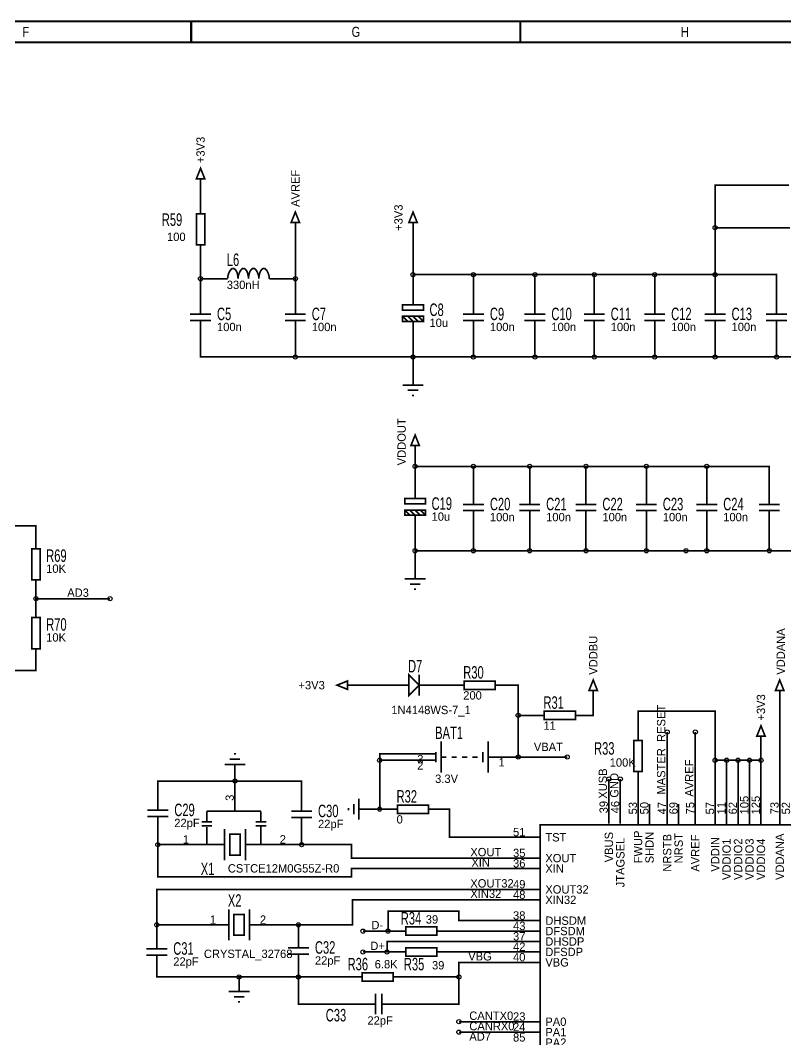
# Model space of a CAD drawing. Header units: inches. Extents: x -16 to 17.4, y -10.5 to 10.5.
# Drawn here: x 1.51 to 8.86, y 0.7 to 10.48 of the extents above; entities that cross this region are included whole.
import ezdxf

# ---------------------------------------------------------------- set-up
doc = ezdxf.new("R2010")
doc.units = ezdxf.units.IN
doc.layers.get('0').update_dxf_attribs({"linetype": 'CONTINUOUS'})

msp = doc.modelspace()

# ---------------------------------------------------------------- linework, layer by layer
for points, const_width in [([(-16.01, -10.53), (15.99, -10.53), (15.99, 10.47), (-16.01, 10.47), (-16.01, -10.53)], 0.02), ([(3.15, 10.27), (3.15, 10.47)], 0.02), ([(6.31, 10.27), (6.31, 10.47)], 0.02), ([(-15.81, -10.33), (15.79, -10.33), (15.79, 10.27), (-15.81, 10.27), (-15.81, -10.33)], 0.02), ([(3.2, 8.96), (3.28, 8.96), (3.24, 9.06), (3.2, 8.96)], 0.016), ([(3.24, 8.96), (3.24, 8.86)], 0.016), ([(8.89, 8.9), (8.18, 8.9), (8.18, 8.49)], 0.016), ([(3.24, 8.86), (3.24, 8.725)], 0.016), ([(3.24, 8.725), (3.24, 8.625)], 0.016), ([(3.2, 8.325), (3.28, 8.325), (3.28, 8.625), (3.2, 8.625), (3.2, 8.325)], 0.016), ([(4.11, 8.54), (4.19, 8.54), (4.15, 8.64), (4.11, 8.54)], 0.016), ([(5.24, 8.54), (5.32, 8.54), (5.28, 8.64), (5.24, 8.54)], 0.016), ([(4.15, 8.54), (4.15, 8.44)], 0.016), ([(5.28, 8.54), (5.28, 8.44)], 0.016), ([(4.15, 8.44), (4.15, 8)], 0.016), ([(5.28, 8.44), (5.28, 8.04)], 0.016), ([(8.18, 8.04), (8.18, 8.49)], 0.016), ([(8.9, 8.49), (8.18, 8.49)], 0.016), ([(3.24, 8.225), (3.24, 8.325)], 0.016), ([(3.24, 8.225), (3.24, 8)], 0.016), ([(3.5, 8), (3.501, 8.019), (3.505, 8.037), (3.511, 8.054), (3.518, 8.069), (3.526, 8.082), (3.534, 8.091), (3.542, 8.098), (3.55, 8.1)], 0.016), ([(3.6, 8), (3.599, 8.019), (3.596, 8.037), (3.592, 8.054), (3.586, 8.069), (3.579, 8.082), (3.57, 8.091), (3.561, 8.098), (3.55, 8.1)], 0.016), ([(3.6, 8), (3.601, 8.019), (3.605, 8.037), (3.611, 8.054), (3.618, 8.069), (3.626, 8.082), (3.634, 8.091), (3.642, 8.098), (3.65, 8.1)], 0.016), ([(3.7, 8), (3.699, 8.019), (3.696, 8.037), (3.692, 8.054), (3.686, 8.069), (3.679, 8.082), (3.67, 8.091), (3.661, 8.098), (3.65, 8.1)], 0.016), ([(3.7, 8), (3.701, 8.019), (3.704, 8.037), (3.708, 8.054), (3.714, 8.069), (3.721, 8.082), (3.73, 8.091), (3.739, 8.098), (3.75, 8.1)], 0.016), ([(3.8, 8), (3.799, 8.019), (3.795, 8.037), (3.789, 8.054), (3.782, 8.069), (3.774, 8.082), (3.766, 8.091), (3.758, 8.098), (3.75, 8.1)], 0.016), ([(3.8, 8), (3.801, 8.019), (3.804, 8.037), (3.808, 8.054), (3.814, 8.069), (3.821, 8.082), (3.83, 8.091), (3.839, 8.098), (3.85, 8.1)], 0.016), ([(3.9, 8), (3.899, 8.019), (3.895, 8.037), (3.889, 8.054), (3.882, 8.069), (3.874, 8.082), (3.866, 8.091), (3.858, 8.098), (3.85, 8.1)], 0.016), ([(5.86, 8.04), (5.28, 8.04)], 0.016), ([(5.28, 7.87), (5.28, 8.04)], 0.016), ([(5.86, 7.83), (5.86, 8.04), (6.45, 8.04)], 0.016), ([(6.45, 7.83), (6.45, 8.04), (7.02, 8.04)], 0.016), ([(7.02, 7.83), (7.02, 8.04), (7.6, 8.04)], 0.016), ([(7.6, 7.83), (7.6, 8.04)], 0.016), ([(7.6, 8.04), (8.18, 8.04)], 0.016), ([(8.77, 7.83), (8.77, 8.04), (8.18, 8.04)], 0.016), ([(8.18, 7.83), (8.18, 8.04)], 0.016), ([(3.4, 8), (3.24, 8)], 0.016), ([(3.24, 7.83), (3.24, 8)], 0.016), ([(3.4, 8), (3.5, 8)], 0.016), ([(4, 8), (3.9, 8)], 0.016), ([(4, 8), (4.15, 8)], 0.016), ([(4.15, 7.83), (4.15, 8)], 0.016), ([(3.24, 7.83), (3.24, 7.73)], 0.016), ([(4.15, 7.83), (4.15, 7.73)], 0.016), ([(5.28, 7.87), (5.28, 7.77)], 0.016), ([(5.86, 7.83), (5.86, 7.73)], 0.016), ([(6.45, 7.83), (6.45, 7.73)], 0.016), ([(7.02, 7.83), (7.02, 7.73)], 0.016), ([(7.6, 7.83), (7.6, 7.73)], 0.016), ([(8.18, 7.83), (8.18, 7.73)], 0.016), ([(8.77, 7.83), (8.77, 7.73)], 0.016), ([(3.24, 7.66), (3.24, 7.73)], 0.016), ([(4.15, 7.66), (4.15, 7.73)], 0.016), ([(5.18, 7.7), (5.38, 7.7), (5.38, 7.75), (5.18, 7.75), (5.18, 7.7)], 0.016), ([(5.28, 7.75), (5.28, 7.77)], 0.016), ([(5.86, 7.66), (5.86, 7.73)], 0.016), ([(6.45, 7.66), (6.45, 7.73)], 0.016), ([(7.02, 7.66), (7.02, 7.73)], 0.016), ([(7.6, 7.66), (7.6, 7.73)], 0.016), ([(8.18, 7.66), (8.18, 7.73)], 0.016), ([(8.77, 7.66), (8.77, 7.73)], 0.016), ([(3.34, 7.66), (3.14, 7.66)], 0.016), ([(4.25, 7.66), (4.05, 7.66)], 0.016), ([(5.18, 7.59), (5.38, 7.59), (5.38, 7.64), (5.18, 7.64), (5.18, 7.59)], 0.016), ([(5.18, 7.64), (5.23, 7.59)], 0.016), ([(5.23, 7.64), (5.28, 7.59)], 0.016), ([(5.28, 7.64), (5.33, 7.59)], 0.016), ([(5.33, 7.64), (5.38, 7.59)], 0.016), ([(5.96, 7.66), (5.76, 7.66)], 0.016), ([(6.55, 7.66), (6.35, 7.66)], 0.016), ([(7.12, 7.66), (6.92, 7.66)], 0.016), ([(7.7, 7.66), (7.5, 7.66)], 0.016), ([(8.28, 7.66), (8.08, 7.66)], 0.016), ([(8.87, 7.66), (8.67, 7.66)], 0.016), ([(3.34, 7.6), (3.14, 7.6)], 0.016), ([(3.24, 7.6), (3.24, 7.53)], 0.016), ([(3.24, 7.43), (3.24, 7.53)], 0.016), ([(4.25, 7.6), (4.05, 7.6)], 0.016), ([(4.15, 7.6), (4.15, 7.53)], 0.016), ([(4.15, 7.43), (4.15, 7.53)], 0.016), ([(5.28, 7.59), (5.28, 7.57)], 0.016), ([(5.28, 7.47), (5.28, 7.57)], 0.016), ([(5.96, 7.6), (5.76, 7.6)], 0.016), ([(5.86, 7.6), (5.86, 7.53)], 0.016), ([(5.86, 7.43), (5.86, 7.53)], 0.016), ([(6.55, 7.6), (6.35, 7.6)], 0.016), ([(6.45, 7.6), (6.45, 7.53)], 0.016), ([(6.45, 7.43), (6.45, 7.53)], 0.016), ([(7.12, 7.6), (6.92, 7.6)], 0.016), ([(7.02, 7.6), (7.02, 7.53)], 0.016), ([(7.02, 7.43), (7.02, 7.53)], 0.016), ([(7.7, 7.6), (7.5, 7.6)], 0.016), ([(7.6, 7.6), (7.6, 7.53)], 0.016), ([(7.6, 7.43), (7.6, 7.53)], 0.016), ([(8.28, 7.6), (8.08, 7.6)], 0.016), ([(8.18, 7.6), (8.18, 7.53)], 0.016), ([(8.18, 7.43), (8.18, 7.53)], 0.016), ([(8.87, 7.6), (8.67, 7.6)], 0.016), ([(8.77, 7.6), (8.77, 7.53)], 0.016), ([(8.77, 7.43), (8.77, 7.53)], 0.016), ([(3.24, 7.43), (3.24, 7.25), (4.15, 7.25)], 0.016), ([(4.15, 7.43), (4.15, 7.25)], 0.016), ([(5.28, 7.47), (5.28, 7.25)], 0.016), ([(5.86, 7.43), (5.86, 7.25), (6.45, 7.25)], 0.016), ([(6.45, 7.43), (6.45, 7.25), (7.02, 7.25)], 0.016), ([(7.02, 7.43), (7.02, 7.25), (7.6, 7.25)], 0.016), ([(7.6, 7.43), (7.6, 7.25), (8.18, 7.25)], 0.016), ([(8.18, 7.43), (8.18, 7.25), (8.77, 7.25)], 0.016), ([(8.77, 7.43), (8.77, 7.25), (9.91, 7.25)], 0.016), ([(5.28, 7.25), (4.15, 7.25)], 0.016), ([(5.28, 7.08), (5.28, 7.25)], 0.016), ([(5.86, 7.25), (5.28, 7.25)], 0.016), ([(5.28, 7.08), (5.28, 6.98)], 0.016), ([(5.18, 6.98), (5.38, 6.98)], 0.016), ([(5.23, 6.93), (5.33, 6.93)], 0.016), ([(5.27, 6.88), (5.29, 6.88)], 0.016), ([(5.26, 6.4), (5.34, 6.4), (5.3, 6.5), (5.26, 6.4)], 0.016), ([(5.3, 6.4), (5.3, 6.3)], 0.016), ([(5.3, 6.3), (5.3, 6.2)], 0.016), ([(5.86, 6.2), (5.3, 6.2)], 0.016), ([(5.3, 6.01), (5.3, 6.2)], 0.016), ([(5.86, 6.005), (5.86, 6.2), (6.4, 6.2)], 0.016), ([(6.4, 6.005), (6.4, 6.2), (6.94, 6.2)], 0.016), ([(6.94, 6.005), (6.94, 6.2), (7.52, 6.2)], 0.016), ([(7.52, 6.005), (7.52, 6.2)], 0.016), ([(7.52, 6.2), (8.1, 6.2)], 0.016), ([(8.7, 6.005), (8.7, 6.2), (8.1, 6.2)], 0.016), ([(8.1, 6.005), (8.1, 6.2)], 0.016), ([(5.3, 6.01), (5.3, 5.91)], 0.016), ([(5.86, 6.005), (5.86, 5.905)], 0.016), ([(6.4, 6.005), (6.4, 5.905)], 0.016), ([(6.94, 6.005), (6.94, 5.905)], 0.016), ([(7.52, 6.005), (7.52, 5.905)], 0.016), ([(8.1, 6.005), (8.1, 5.905)], 0.016), ([(8.7, 6.005), (8.7, 5.905)], 0.016), ([(5.2, 5.84), (5.4, 5.84), (5.4, 5.89), (5.2, 5.89), (5.2, 5.84)], 0.016), ([(5.3, 5.89), (5.3, 5.91)], 0.016), ([(5.86, 5.835), (5.86, 5.905)], 0.016), ([(6.4, 5.835), (6.4, 5.905)], 0.016), ([(6.94, 5.835), (6.94, 5.905)], 0.016), ([(7.52, 5.835), (7.52, 5.905)], 0.016), ([(8.1, 5.835), (8.1, 5.905)], 0.016), ([(8.7, 5.835), (8.7, 5.905)], 0.016), ([(5.2, 5.73), (5.4, 5.73), (5.4, 5.78), (5.2, 5.78), (5.2, 5.73)], 0.016), ([(5.2, 5.78), (5.25, 5.73)], 0.016), ([(5.25, 5.78), (5.3, 5.73)], 0.016), ([(5.3, 5.78), (5.35, 5.73)], 0.016), ([(5.35, 5.78), (5.4, 5.73)], 0.016), ([(5.96, 5.835), (5.76, 5.835)], 0.016), ([(5.96, 5.775), (5.76, 5.775)], 0.016), ([(5.86, 5.775), (5.86, 5.705)], 0.016), ([(6.5, 5.835), (6.3, 5.835)], 0.016), ([(6.5, 5.775), (6.3, 5.775)], 0.016), ([(6.4, 5.775), (6.4, 5.705)], 0.016), ([(7.04, 5.835), (6.84, 5.835)], 0.016), ([(7.04, 5.775), (6.84, 5.775)], 0.016), ([(6.94, 5.775), (6.94, 5.705)], 0.016), ([(7.62, 5.835), (7.42, 5.835)], 0.016), ([(7.62, 5.775), (7.42, 5.775)], 0.016), ([(7.52, 5.775), (7.52, 5.705)], 0.016), ([(8.2, 5.835), (8, 5.835)], 0.016), ([(8.2, 5.775), (8, 5.775)], 0.016), ([(8.1, 5.775), (8.1, 5.705)], 0.016), ([(8.8, 5.835), (8.6, 5.835)], 0.016), ([(8.8, 5.775), (8.6, 5.775)], 0.016), ([(8.7, 5.775), (8.7, 5.705)], 0.016), ([(5.3, 5.73), (5.3, 5.71)], 0.016), ([(5.3, 5.61), (5.3, 5.71)], 0.016), ([(5.86, 5.605), (5.86, 5.705)], 0.016), ([(6.4, 5.605), (6.4, 5.705)], 0.016), ([(6.94, 5.605), (6.94, 5.705)], 0.016), ([(7.52, 5.605), (7.52, 5.705)], 0.016), ([(8.1, 5.605), (8.1, 5.705)], 0.016), ([(8.7, 5.605), (8.7, 5.705)], 0.016), ([(1.66, 5.51), (1.66, 5.63), (0.58, 5.63), (0.58, 5.36)], 0.016), ([(5.3, 5.61), (5.3, 5.39)], 0.016), ([(5.86, 5.605), (5.86, 5.39), (6.4, 5.39)], 0.016), ([(6.4, 5.605), (6.4, 5.39), (6.94, 5.39)], 0.016), ([(6.94, 5.605), (6.94, 5.39), (7.52, 5.39)], 0.016), ([(7.52, 5.605), (7.52, 5.39)], 0.016), ([(8.1, 5.605), (8.1, 5.39)], 0.016), ([(8.7, 5.605), (8.7, 5.39)], 0.016), ([(1.66, 5.51), (1.66, 5.41)], 0.016), ([(1.62, 5.11), (1.7, 5.11), (1.7, 5.41), (1.62, 5.41), (1.62, 5.11)], 0.016), ([(5.3, 5.22), (5.3, 5.39)], 0.016), ([(5.86, 5.39), (5.3, 5.39)], 0.016), ([(7.52, 5.39), (7.9, 5.39)], 0.016), ([(8.1, 5.39), (7.9, 5.39)], 0.016), ([(8.1, 5.39), (8.7, 5.39), (9.86, 5.39)], 0.016), ([(5.3, 5.22), (5.3, 5.12)], 0.016), ([(1.66, 5.01), (1.66, 5.11)], 0.016), ([(5.2, 5.12), (5.4, 5.12)], 0.016), ([(1.66, 5.01), (1.66, 4.93)], 0.016), ([(5.25, 5.07), (5.35, 5.07)], 0.016), ([(5.29, 5.02), (5.31, 5.02)], 0.016), ([(1.66, 4.85), (1.66, 4.93)], 0.016), ([(2.37, 4.93), (1.66, 4.93)], 0.016), ([(1.66, 4.85), (1.66, 4.75)], 0.016), ([(1.62, 4.45), (1.7, 4.45), (1.7, 4.75), (1.62, 4.75), (1.62, 4.45)], 0.016), ([(1.66, 4.35), (1.66, 4.45)], 0.016), ([(1.66, 4.35), (1.66, 4.24), (0.58, 4.24)], 0.016), ([(5.24, 4.2), (5.24, 4), (5.34, 4.1), (5.24, 4.2)], 0.016), ([(5.34, 4.2), (5.34, 4)], 0.016), ([(4.65, 4.06), (4.65, 4.14), (4.55, 4.1), (4.65, 4.06)], 0.016), ([(5.77, 4.06), (6.07, 4.06), (6.07, 4.14), (5.77, 4.14), (5.77, 4.06)], 0.016), ([(6.97, 4.05), (7.05, 4.05), (7.01, 4.15), (6.97, 4.05)], 0.016), ([(8.76, 4.05), (8.84, 4.05), (8.8, 4.15), (8.76, 4.05)], 0.016), ([(4.65, 4.1), (4.75, 4.1)], 0.016), ([(5.14, 4.1), (4.75, 4.1)], 0.016), ([(5.14, 4.1), (5.24, 4.1)], 0.016), ([(5.44, 4.1), (5.34, 4.1)], 0.016), ([(5.44, 4.1), (5.67, 4.1)], 0.016), ([(5.67, 4.1), (5.77, 4.1)], 0.016), ([(6.17, 4.1), (6.07, 4.1)], 0.016), ([(6.17, 4.1), (6.29, 4.1), (6.29, 3.81)], 0.016), ([(7.01, 4.05), (7.01, 3.95)], 0.016), ([(8.8, 4.05), (8.8, 3.95)], 0.016), ([(6.94, 3.81), (7.01, 3.81), (7.01, 3.95)], 0.016), ([(8.8, 2.96), (8.8, 3.95)], 0.016), ([(6.44, 3.81), (6.29, 3.81)], 0.016), ([(6.29, 3.41), (6.29, 3.81)], 0.016), ([(6.44, 3.81), (6.54, 3.81)], 0.016), ([(6.54, 3.77), (6.84, 3.77), (6.84, 3.85), (6.54, 3.85), (6.54, 3.77)], 0.016), ([(6.94, 3.81), (6.84, 3.81)], 0.016), ([(7.44, 3.67), (7.44, 3.85), (8.18, 3.85), (8.18, 3.38)], 0.016), ([(8.58, 3.61), (8.66, 3.61), (8.62, 3.71), (8.58, 3.61)], 0.016), ([(7.44, 3.67), (7.44, 3.57)], 0.016), ([(7.72, 2.96), (7.72, 3.65)], 0.016), ([(7.99, 2.96), (7.99, 3.65)], 0.016), ([(5.55, 3.26), (5.55, 3.56)], 0.016), ([(6, 3.26), (6, 3.56)], 0.016), ([(7.4, 3.27), (7.48, 3.27), (7.48, 3.57), (7.4, 3.57), (7.4, 3.27)], 0.016), ([(8.62, 3.61), (8.62, 3.51)], 0.016), ([(3.58, 3.44), (3.56, 3.44)], 0.016), ([(5.4, 3.44), (4.96, 3.44), (4.96, 3.38)], 0.016), ([(5.4, 3.44), (5.5, 3.44)], 0.016), ([(5.5, 3.36), (5.5, 3.46)], 0.016), ([(5.95, 3.36), (5.95, 3.46)], 0.016), ([(8.62, 3.51), (8.62, 3.38)], 0.016), ([(3.67, 3.34), (3.47, 3.34)], 0.016), ([(3.62, 3.39), (3.52, 3.39)], 0.016), ([(3.57, 3.24), (3.57, 3.34)], 0.016), ([(4.96, 2.91), (4.96, 3.38)], 0.016), ([(5.4, 3.38), (4.96, 3.38)], 0.016), ([(5.4, 3.38), (5.5, 3.38)], 0.016), ([(5.6, 3.41), (5.55, 3.41)], 0.016), ([(5.7, 3.41), (5.65, 3.41)], 0.016), ([(5.8, 3.41), (5.75, 3.41)], 0.016), ([(5.9, 3.41), (5.85, 3.41)], 0.016), ([(6.1, 3.41), (6, 3.41)], 0.016), ([(6.29, 3.41), (6.1, 3.41)], 0.016), ([(6.76, 3.41), (6.29, 3.41)], 0.016), ([(8.18, 2.96), (8.18, 3.38)], 0.016), ([(8.29, 3.38), (8.18, 3.38)], 0.016), ([(8.29, 2.96), (8.29, 3.38)], 0.016), ([(8.29, 3.38), (8.4, 3.38)], 0.016), ([(8.4, 2.96), (8.4, 3.38)], 0.016), ([(8.4, 3.38), (8.51, 3.38), (8.62, 3.38)], 0.016), ([(8.51, 2.96), (8.51, 3.38)], 0.016), ([(8.62, 2.96), (8.62, 3.38)], 0.016), ([(3.57, 3.24), (3.57, 3.18)], 0.016), ([(7.44, 3.17), (7.44, 3.27)], 0.016), ([(2.83, 3.07), (2.83, 3.18), (3.57, 3.18)], 0.016), ([(3.57, 2.99), (3.57, 3.18)], 0.016), ([(4.21, 3.06), (4.21, 3.18), (3.57, 3.18)], 0.016), ([(7.16, 2.97), (7.16, 3.2)], 0.016), ([(7.27, 2.97), (7.27, 3.2)], 0.016), ([(7.44, 2.96), (7.44, 3.17)], 0.016), ([(2.83, 3.07), (2.83, 2.97)], 0.016), ([(4.21, 3.06), (4.21, 2.96)], 0.016), ([(2.83, 2.9), (2.83, 2.97)], 0.016), ([(3.57, 2.99), (3.57, 2.89)], 0.016), ([(4.21, 2.89), (4.21, 2.96)], 0.016), ([(4.71, 2.96), (4.71, 2.86)], 0.016), ([(4.76, 3.01), (4.76, 2.81)], 0.016), ([(5.13, 2.87), (5.43, 2.87), (5.43, 2.95), (5.13, 2.95), (5.13, 2.87)], 0.016), ([(7.16, 2.97), (7.16, 2.77)], 0.016), ([(7.27, 2.97), (7.27, 2.77)], 0.016), ([(7.44, 2.96), (7.44, 2.76)], 0.016), ([(7.55, 2.96), (7.55, 2.76)], 0.016), ([(7.72, 2.96), (7.72, 2.76)], 0.016), ([(7.83, 2.96), (7.83, 2.76)], 0.016), ([(7.99, 2.96), (7.99, 2.76)], 0.016), ([(8.18, 2.96), (8.18, 2.76)], 0.016), ([(8.29, 2.96), (8.29, 2.76)], 0.016), ([(8.4, 2.96), (8.4, 2.76)], 0.016), ([(8.51, 2.96), (8.51, 2.76)], 0.016), ([(8.62, 2.96), (8.62, 2.76)], 0.016), ([(8.8, 2.96), (8.8, 2.76)], 0.016), ([(2.93, 2.9), (2.73, 2.9)], 0.016), ([(2.93, 2.84), (2.73, 2.84)], 0.016), ([(2.83, 2.84), (2.83, 2.77)], 0.016), ([(3.3, 2.79), (3.3, 2.89)], 0.016), ([(3.3, 2.89), (3.82, 2.89)], 0.016), ([(3.82, 2.79), (3.82, 2.89)], 0.016), ([(4.31, 2.89), (4.11, 2.89)], 0.016), ([(4.31, 2.83), (4.11, 2.83)], 0.016), ([(4.21, 2.83), (4.21, 2.76)], 0.016), ([(4.66, 2.92), (4.66, 2.9)], 0.016), ([(4.86, 2.91), (4.76, 2.91)], 0.016), ([(4.86, 2.91), (4.96, 2.91)], 0.016), ([(5.03, 2.91), (4.96, 2.91)], 0.016), ([(5.03, 2.91), (5.13, 2.91)], 0.016), ([(5.53, 2.91), (5.43, 2.91)], 0.016), ([(6.3, 2.64), (5.63, 2.64), (5.63, 2.91), (5.53, 2.91)], 0.016), ([(2.83, 2.67), (2.83, 2.77)], 0.016), ([(3.25, 2.79), (3.35, 2.79)], 0.016), ([(3.25, 2.75), (3.35, 2.75)], 0.016), ([(3.3, 2.74), (3.3, 2.57)], 0.016), ([(3.77, 2.79), (3.87, 2.79)], 0.016), ([(3.77, 2.75), (3.87, 2.75)], 0.016), ([(3.82, 2.75), (3.82, 2.57)], 0.016), ([(4.21, 2.66), (4.21, 2.76)], 0.016), ([(6.5, -2.18), (10.96, -2.18), (10.96, 2.76), (6.5, 2.76), (6.5, -2.18)], 0.016), ([(2.83, 2.67), (2.83, 2.57)], 0.016), ([(3.47, 2.72), (3.47, 2.42)], 0.016), ([(3.52, 2.47), (3.62, 2.47), (3.62, 2.67), (3.52, 2.67), (3.52, 2.47)], 0.016), ([(3.67, 2.72), (3.67, 2.42)], 0.016), ([(4.21, 2.66), (4.21, 2.57)], 0.016), ([(6.3, 2.64), (6.5, 2.64)], 0.016), ([(3.15, 2.57), (2.83, 2.57)], 0.016), ([(6.3, 2.34), (4.69, 2.34), (4.69, 2.26), (2.83, 2.26), (2.83, 2.57)], 0.016), ([(3.15, 2.57), (3.25, 2.57)], 0.016), ([(3.47, 2.57), (3.25, 2.57)], 0.016), ([(3.9, 2.57), (3.68, 2.57)], 0.016), ([(4, 2.57), (3.9, 2.57)], 0.016), ([(4, 2.57), (4.21, 2.57)], 0.016), ([(6.3, 2.44), (4.69, 2.44), (4.69, 2.57), (4.21, 2.57)], 0.016), ([(6.3, 2.44), (6.5, 2.44)], 0.016), ([(6.3, 2.34), (6.5, 2.34)], 0.016), ([(6.3, 2.14), (2.82, 2.14), (2.82, 1.8)], 0.016), ([(6.3, 2.14), (6.5, 2.14)], 0.016), ([(3.51, 1.95), (3.51, 1.65)], 0.016), ([(3.71, 1.95), (3.71, 1.65)], 0.016), ([(6.3, 2.04), (4.7, 2.04), (4.7, 1.8), (4.18, 1.8)], 0.016), ([(6.3, 2.04), (6.5, 2.04)], 0.016), ([(3.56, 1.7), (3.66, 1.7), (3.66, 1.9), (3.56, 1.9), (3.56, 1.7)], 0.016), ([(6.3, 1.84), (5.72, 1.84), (5.72, 1.93), (5.04, 1.93), (5.04, 1.74)], 0.016), ([(3.41, 1.8), (2.82, 1.8)], 0.016), ([(2.82, 1.74), (2.82, 1.8)], 0.016), ([(3.41, 1.8), (3.51, 1.8)], 0.016), ([(3.81, 1.8), (3.71, 1.8)], 0.016), ([(3.81, 1.8), (4.18, 1.8)], 0.016), ([(4.18, 1.75), (4.18, 1.8)], 0.016), ([(5.21, 1.7), (5.51, 1.7), (5.51, 1.78), (5.21, 1.78), (5.21, 1.7)], 0.016), ([(6.3, 1.84), (6.5, 1.84)], 0.016), ([(2.82, 1.74), (2.82, 1.64)], 0.016), ([(4.18, 1.75), (4.18, 1.65)], 0.016), ([(4.8, 1.74), (5.04, 1.74)], 0.016), ([(5.11, 1.74), (5.04, 1.74)], 0.016), ([(5.11, 1.74), (5.21, 1.74)], 0.016), ([(5.61, 1.74), (5.51, 1.74)], 0.016), ([(6.3, 1.74), (5.61, 1.74)], 0.016), ([(6.3, 1.74), (6.5, 1.74)], 0.016), ([(2.72, 1.57), (2.92, 1.57)], 0.016), ([(2.82, 1.57), (2.82, 1.64)], 0.016), ([(4.28, 1.58), (4.08, 1.58)], 0.016), ([(4.18, 1.58), (4.18, 1.65)], 0.016), ([(6.3, 1.64), (5.03, 1.64), (5.03, 1.54)], 0.016), ([(5.21, 1.5), (5.51, 1.5), (5.51, 1.58), (5.21, 1.58), (5.21, 1.5)], 0.016), ([(6.3, 1.64), (6.5, 1.64)], 0.016), ([(2.72, 1.51), (2.92, 1.51)], 0.016), ([(2.82, 1.51), (2.82, 1.44)], 0.016), ([(4.28, 1.52), (4.08, 1.52)], 0.016), ([(4.18, 1.52), (4.18, 1.45)], 0.016), ([(4.8, 1.54), (5.03, 1.54)], 0.016), ([(5.11, 1.54), (5.03, 1.54)], 0.016), ([(5.11, 1.54), (5.21, 1.54)], 0.016), ([(5.61, 1.54), (5.51, 1.54)], 0.016), ([(6.3, 1.54), (5.61, 1.54)], 0.016), ([(6.3, 1.54), (6.5, 1.54)], 0.016), ([(2.82, 1.34), (2.82, 1.44)], 0.016), ([(4.18, 1.35), (4.18, 1.45)], 0.016), ([(6.3, 1.44), (5.72, 1.44), (5.72, 1.3)], 0.016), ([(6.3, 1.44), (6.5, 1.44)], 0.016), ([(2.82, 1.34), (2.82, 1.3), (3.61, 1.3)], 0.016), ([(3.61, 1.26), (3.61, 1.3)], 0.016), ([(3.61, 1.3), (4.18, 1.3)], 0.016), ([(4.18, 1.35), (4.18, 1.3)], 0.016), ([(4.69, 1.3), (4.18, 1.3)], 0.016), ([(4.75, 1.04), (4.18, 1.04), (4.18, 1.3)], 0.016), ([(4.69, 1.3), (4.79, 1.3)], 0.016), ([(4.79, 1.26), (5.09, 1.26), (5.09, 1.34), (4.79, 1.34), (4.79, 1.26)], 0.016), ([(5.19, 1.3), (5.09, 1.3)], 0.016), ([(5.15, 1.04), (5.72, 1.04), (5.72, 1.3)], 0.016), ([(5.19, 1.3), (5.72, 1.3)], 0.016), ([(3.61, 1.26), (3.61, 1.16)], 0.016), ([(3.51, 1.16), (3.71, 1.16)], 0.016), ([(3.56, 1.11), (3.66, 1.11)], 0.016), ([(4.92, 1.14), (4.92, 0.94)], 0.016), ([(4.98, 1.14), (4.98, 0.94)], 0.016), ([(3.6, 1.06), (3.62, 1.06)], 0.016), ([(4.75, 1.04), (4.85, 1.04)], 0.016), ([(4.92, 1.04), (4.85, 1.04)], 0.016), ([(4.98, 1.04), (5.05, 1.04)], 0.016), ([(5.15, 1.04), (5.05, 1.04)], 0.016), ([(6.3, 0.87), (5.72, 0.87)], 0.016), ([(6.3, 0.87), (6.5, 0.87)], 0.016), ([(6.3, 0.77), (5.72, 0.77)], 0.016), ([(6.3, 0.77), (6.5, 0.77)], 0.016)]:
    msp.add_lwpolyline(points, dxfattribs=dict(const_width=const_width))
at = {"layer": '16384'}
for centre in [(8.18, 8.49), (5.28, 8.04), (5.86, 8.04), (6.45, 8.04), (7.02, 8.04), (7.6, 8.04), (8.18, 8.04), (3.24, 8), (4.15, 8), (4.15, 7.25), (5.28, 7.25), (5.86, 7.25), (6.45, 7.25), (7.02, 7.25), (7.6, 7.25), (8.18, 7.25), (8.77, 7.25), (5.3, 6.2), (5.86, 6.2), (6.4, 6.2), (6.94, 6.2), (7.52, 6.2), (8.1, 6.2), (5.3, 5.39), (5.86, 5.39), (6.4, 5.39), (6.94, 5.39), (7.52, 5.39), (7.9, 5.39), (8.1, 5.39), (8.7, 5.39), (1.66, 4.93), (2.37, 4.93), (6.29, 3.81), (7.72, 3.65), (7.99, 3.65), (6.29, 3.41), (6.76, 3.41), (4.96, 3.38), (8.18, 3.38), (8.29, 3.38), (8.4, 3.38), (8.51, 3.38), (8.62, 3.38), (3.57, 3.18), (7.16, 3.2), (7.27, 3.2), (4.96, 2.91), (2.83, 2.57), (4.21, 2.57), (2.82, 1.8), (4.18, 1.8), (4.8, 1.74), (5.04, 1.74), (4.8, 1.54), (5.03, 1.54), (3.61, 1.3), (4.18, 1.3), (5.72, 1.3), (5.72, 0.87), (5.72, 0.77)]:
    msp.add_circle(centre, 0.02, dxfattribs=at)

# ---------------------------------------------------------------- texts
for s, p in [('+3V3', (3.28, 9.11)), ('AVREF', (4.19, 8.69)), ('+3V3', (5.18, 8.46)), ('VDDOUT', (5.21, 6.21)), ('VDDANA', (8.85, 4.2)), ('VDDBU', (7.05, 4.2)), ('+3V3', (8.66, 3.76)), ('MASTER_RESET', (7.702, 3.05)), ('AVREF', (7.972, 3.03)), ('XUSB', (7.142, 3.01)), ('GND', (7.252, 3.02)), ('3', (3.56, 2.99)), ('105', (8.5, 2.86)), ('125', (8.61, 2.86)), ('39', (7.15, 2.87)), ('46', (7.26, 2.87)), ('53', (7.43, 2.86)), ('50', (7.54, 2.86)), ('47', (7.71, 2.86)), ('69', (7.82, 2.86)), ('75', (7.98, 2.86)), ('57', (8.17, 2.86)), ('11', (8.28, 2.86)), ('62', (8.39, 2.86)), ('73', (8.79, 2.86)), ('52', (8.9, 2.86)), ('VBUS', (7.2, 2.4)), ('FWUP', (7.48, 2.39)), ('SHDN', (7.59, 2.39)), ('NRSTB', (7.76, 2.31)), ('NRST', (7.87, 2.39)), ('AVREF', (8.03, 2.31)), ('VDDANA', (8.84, 2.23)), ('JTAGSEL', (7.31, 2.16)), ('VDDIN', (8.22, 2.31)), ('VDDIO1', (8.33, 2.23)), ('VDDIO2', (8.44, 2.23)), ('VDDIO3', (8.55, 2.23)), ('VDDIO4', (8.66, 2.23))]:
    msp.add_text(s, height=0.08, rotation=90).set_placement(p)
at = {"width": 0.666667}
for s, p in [('R59', (2.868, 8.508)), ('L6', (3.492, 8.123)), ('C8', (5.438, 7.643)), ('C5', (3.398, 7.603)), ('C7', (4.308, 7.603)), ('C9', (6.018, 7.603)), ('C10', (6.608, 7.603)), ('C11', (7.178, 7.603)), ('C12', (7.758, 7.603)), ('C13', (8.338, 7.603)), ('C19', (5.458, 5.783)), ('C20', (6.018, 5.778)), ('C21', (6.558, 5.778)), ('C22', (7.098, 5.778)), ('C23', (7.678, 5.778)), ('C24', (8.258, 5.778)), ('R69', (1.758, 5.283)), ('R70', (1.758, 4.623)), ('D7', (5.232, 4.223)), ('R30', (5.762, 4.163)), ('R31', (6.532, 3.873)), ('BAT1', (5.492, 3.583)), ('R33', (7.018, 3.433)), ('R32', (5.122, 2.973)), ('C29', (2.988, 2.843)), ('C30', (4.368, 2.833)), ('X1', (3.242, 2.277)), ('X2', (3.502, 1.973)), ('R34', (5.162, 1.803)), ('C31', (2.978, 1.513)), ('C32', (4.338, 1.523)), ('R36', (4.652, 1.363)), ('R35', (5.192, 1.363)), ('C33', (4.442, 0.873))]:
    msp.add_text(s, height=0.12, dxfattribs=at).set_placement(p)
for s, p in [('100', (2.918, 8.363)), ('330nH', (3.492, 7.902)), ('100n', (3.398, 7.498)), ('100n', (4.308, 7.498)), ('10u', (5.438, 7.538)), ('100n', (6.018, 7.498)), ('100n', (6.608, 7.498)), ('100n', (7.178, 7.498)), ('100n', (7.758, 7.498)), ('100n', (8.338, 7.498)), ('10u', (5.458, 5.678)), ('100n', (6.018, 5.673)), ('100n', (6.558, 5.673)), ('100n', (7.098, 5.673)), ('100n', (7.678, 5.673)), ('100n', (8.258, 5.673)), ('10K', (1.758, 5.178)), ('AD3', (1.96, 4.948)), ('10K', (1.758, 4.518)), ('+3V3', (4.18, 4.06)), ('200', (5.762, 3.962)), ('1N4148WS-7_1', (5.072, 3.822)), ('11', (6.532, 3.672)), ('VBAT', (6.44, 3.468)), ('3', (5.32, 3.35)), ('2', (5.32, 3.29)), ('1', (6.1, 3.32)), ('100K', (7.168, 3.318)), ('3.3V', (5.492, 3.162)), ('0', (5.122, 2.772)), ('22pF', (2.988, 2.738)), ('22pF', (4.368, 2.728)), ('1', (3.07, 2.58)), ('2', (4, 2.58)), ('51', (6.24, 2.65)), ('TST', (6.55, 2.6)), ('XOUT', (5.83, 2.458)), ('35', (6.24, 2.45)), ('XOUT', (6.55, 2.4)), ('CSTCE12M0G55Z-R0', (3.502, 2.302)), ('XIN', (5.84, 2.358)), ('36', (6.24, 2.35)), ('XIN', (6.55, 2.3)), ('XOUT32', (5.83, 2.158)), ('49', (6.24, 2.15)), ('XOUT32', (6.55, 2.1)), ('XIN32', (5.83, 2.058)), ('48', (6.24, 2.05)), ('XIN32', (6.55, 2)), ('1', (3.33, 1.81)), ('2', (3.81, 1.81)), ('39', (5.402, 1.812)), ('38', (6.24, 1.85)), ('DHSDM', (6.55, 1.8)), ('D-', (4.88, 1.758)), ('43', (6.24, 1.75)), ('DFSDM', (6.55, 1.7)), ('37', (6.24, 1.65)), ('DHSDP', (6.55, 1.6)), ('D+', (4.87, 1.558)), ('42', (6.24, 1.55)), ('DFSDP', (6.55, 1.5)), ('22pF', (2.978, 1.408)), ('CRYSTAL_32768', (3.272, 1.482)), ('22pF', (4.338, 1.418)), ('VBG', (5.81, 1.458)), ('40', (6.24, 1.45)), ('VBG', (6.55, 1.4)), ('6.8K', (4.912, 1.382)), ('39', (5.462, 1.372)), ('22pF', (4.842, 0.842)), ('CANTX0', (5.82, 0.888)), ('23', (6.24, 0.88)), ('PA0', (6.55, 0.83)), ('CANRX0', (5.82, 0.788)), ('24', (6.24, 0.78)), ('PA1', (6.55, 0.73)), ('AD7', (5.82, 0.688)), ('85', (6.24, 0.68)), ('PA2', (6.55, 0.63))]:
    msp.add_text(s, height=0.08).set_placement(p)
at = {"layer": '8388608', "width": 0.833333}
for s, p in [('F', (1.53, 10.322)), ('G', (4.69, 10.322)), ('H', (7.85, 10.322))]:
    msp.add_text(s, height=0.096, dxfattribs=at).set_placement(p)

doc.saveas('drawing.dxf')
